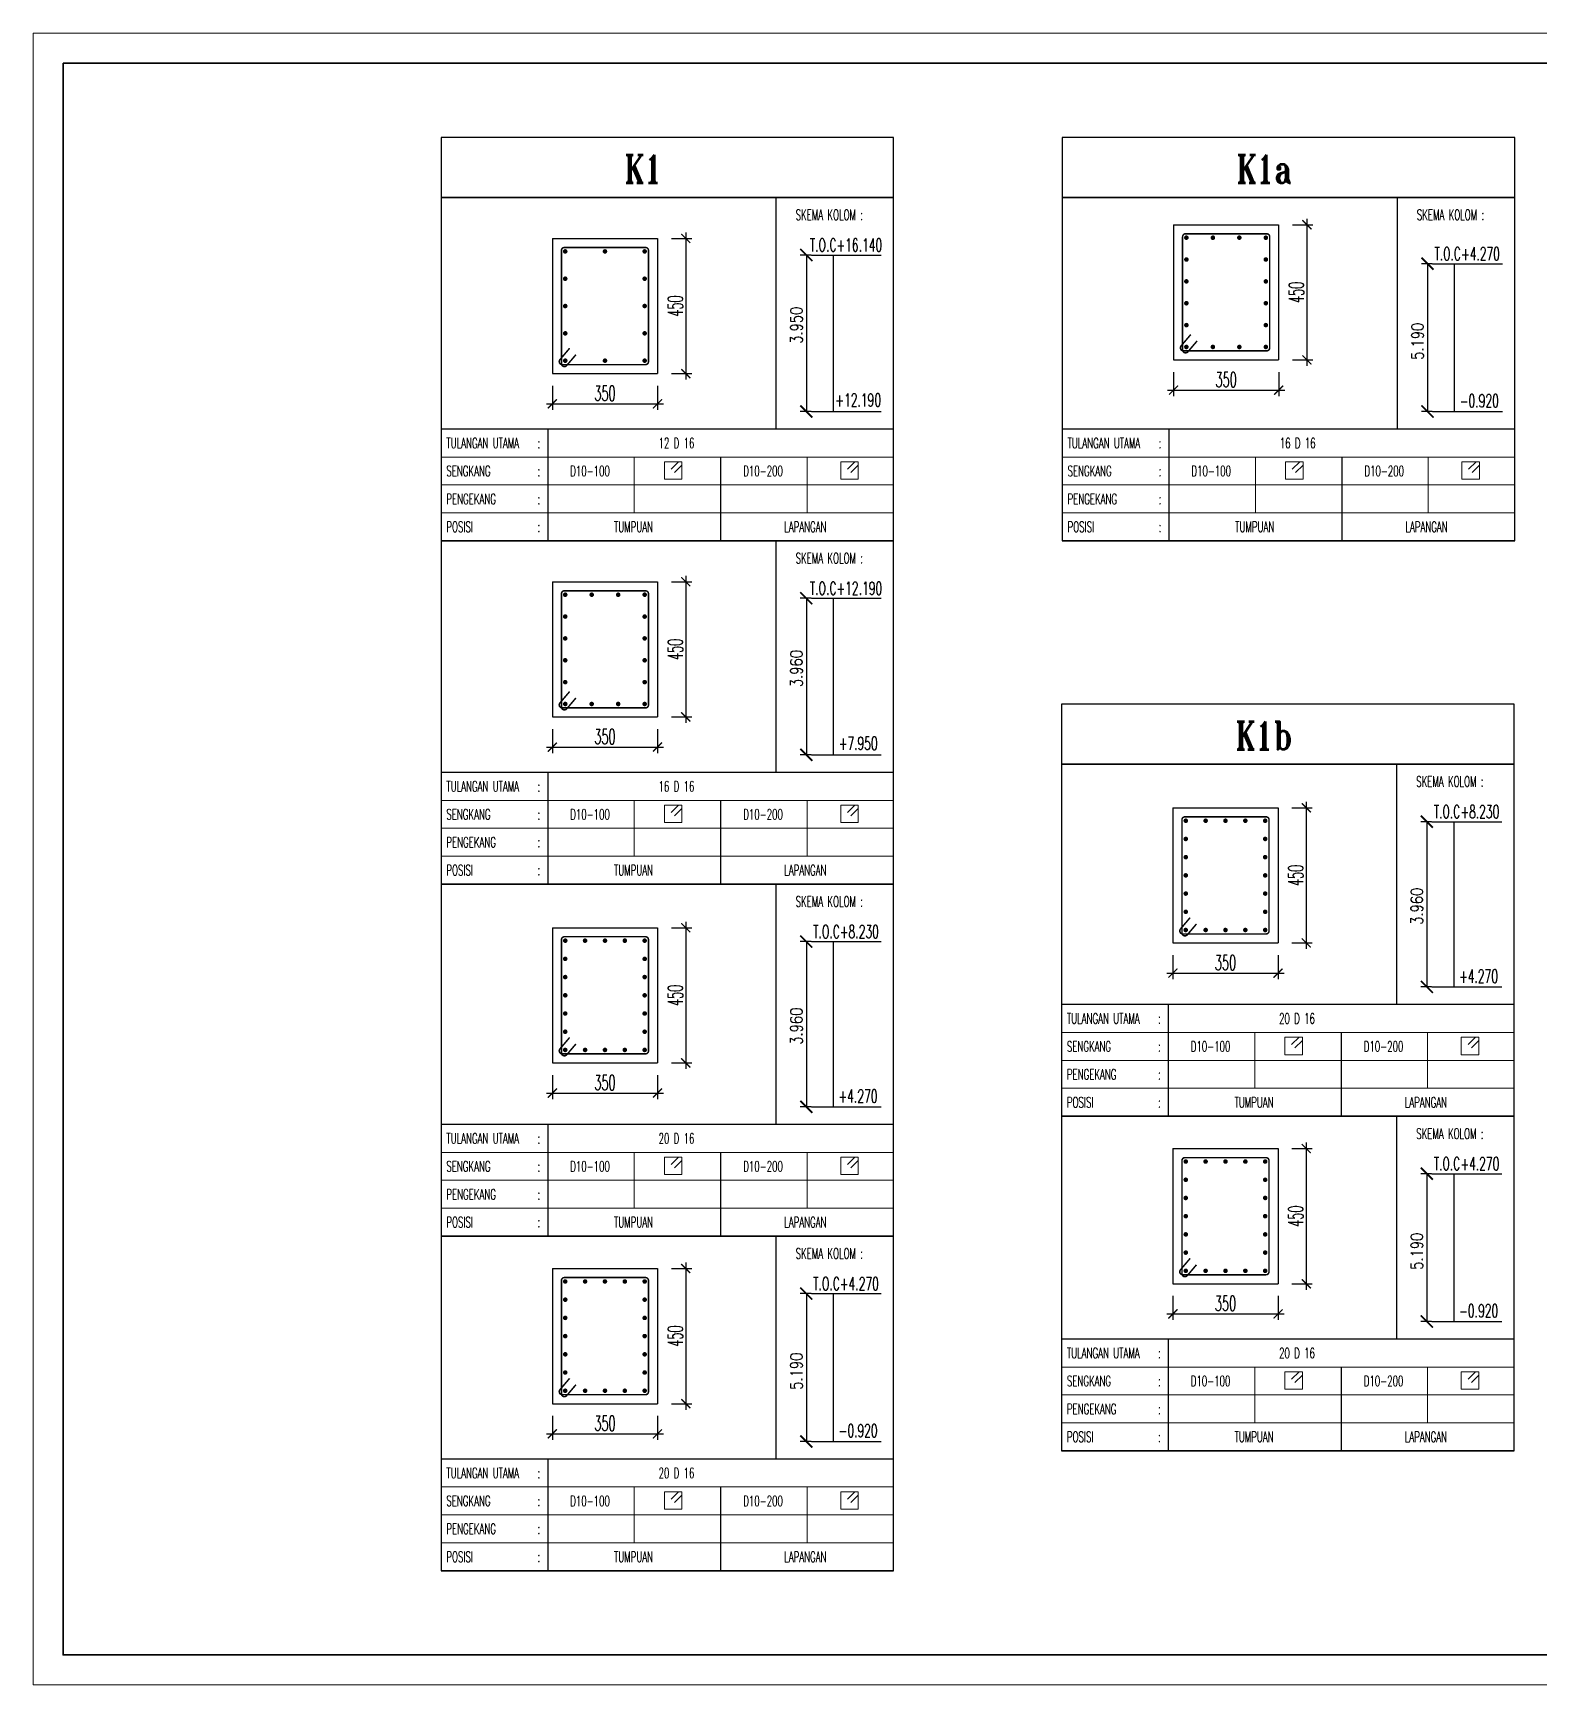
# Model space of a CAD drawing. Header units: inches. Extents: x 266054 to 836293, y -258454 to -102650.
# Drawn here: x 487054 to 512149, y -193554 to -166054 of the extents above; entities that cross this region are included whole.
import ezdxf
from ezdxf.enums import TextEntityAlignment as Align

# ---------------------------------------------------------------- set-up
doc = ezdxf.new("R2010")
doc.units = ezdxf.units.IN
doc.header["$LTSCALE"] = 800
doc.header["$MEASUREMENT"] = 0
for name, color, linetype, lineweight in [('BESI', 1, 'Continuous', 13), ('DM', 8, 'Continuous', 5), ('GRS KOP', 1, 'Continuous', 35), ('hacht', 8, 'Continuous', 5), ('HATCH', 8, 'Continuous', 9), ('kop', 7, 'Continuous', 20)]:
    doc.layers.add(name, color=color, linetype=linetype, lineweight=lineweight)
for name, color, linetype in [('HAT', 8, 'Continuous'), ('KOL', 5, 'Continuous'), ('kolom', 5, 'Continuous'), ('LOGO', 7, 'Continuous'), ('sloop', 4, 'Continuous'), ('TEXT', 4, 'Continuous'), ('TXT', 7, 'Continuous')]:
    doc.layers.add(name, color=color, linetype=linetype)
doc.styles.add('1', font='ROMANT', dxfattribs={"width": 0.6, "height": 5})
doc.styles.add('2', font='ROMANS', dxfattribs={"width": 0.6, "height": 3})
doc.styles.add('BARU', font='arial.ttf')
doc.styles.add('DIM-25', font='romans.shx', dxfattribs={"width": 0.8, "height": 50})
doc.styles.add('ROMAND', font='romant.shx', dxfattribs={"width": 0.75, "height": 300})
doc.styles.add('ROMANS', font='romans.shx', dxfattribs={"width": 0.8, "height": 0.25})
doc.styles.add('ROMANTIC', font='romans.shx', dxfattribs={"width": 0.55, "height": 250})
doc.styles.get("Standard").update_dxf_attribs({"font": 'romans.shx'})
doc.dimstyles.new('100', dxfattribs={"dimtxt": 350, "dimasz": 150, "dimexe": 100, "dimexo": 100, "dimgap": 50, "dimtad": 1, "dimdec": 0, "dimrnd": 1, "dimtxsty": 'ROMANTIC', "dimblk": 'ARCHTICK', "dimcen": 25, "dimdle": 100, "dimclrd": 16, "dimclre": 16, "dimclrt": 7, "dimadec": 0, "dimazin": 2, "dimtfac": 1, "dimtdec": 0, "dimtix": 1, "dimtmove": 0, "dimatfit": 3, "dimfxl": 0, "dimarcsym": 0})

# ---------------------------------------------------------------- blocks, each defined once
blk = doc.blocks.new('_ArchTick')
at = {"layer": 'LOGO', "color": 0, "const_width": 0.15}
blk.add_lwpolyline([(-0.5, -0.5), (0.5, 0.5)], dxfattribs=at)
blk = doc.blocks.new('*D97')
at = {"layer": 'Defpoints', "color": 0}
for p in [(497584, -186621), (497584, -188871), (497924, -188871)]:
    blk.add_point(p, dxfattribs=at)
at = {"layer": 'DM', "color": 16, "lineweight": -2}
for p, q in [((497684, -186621), (498024, -186621)), ((497924, -186521), (497924, -188971)), ((497684, -188871), (498024, -188871))]:
    blk.add_line(p, q, dxfattribs=at)
at = {"layer": 'DM', "color": 16, "lineweight": -2, "xscale": 150, "yscale": 150, "zscale": 150}
for p, rotation in [((497924, -186621), 90), ((497924, -188871), 270)]:
    blk.add_blockref('_ArchTick', p, dxfattribs=dict(at, rotation=rotation))
at = {"layer": 'DM', "color": 7, "insert": (497749, -187746), "char_height": 250, "attachment_point": 5, "rotation": 90, "style": 'ROMANTIC'}
blk.add_mtext('450', dxfattribs=at)
blk = doc.blocks.new('*D98')
at = {"layer": 'Defpoints', "color": 0}
for p in [(495703, -188974), (497453, -188974), (497453, -189373)]:
    blk.add_point(p, dxfattribs=at)
at = {"layer": 'DM', "color": 16, "lineweight": -2}
for p, q in [((495703, -189074), (495703, -189473)), ((497453, -189074), (497453, -189473)), ((495603, -189373), (497553, -189373))]:
    blk.add_line(p, q, dxfattribs=at)
at = {"layer": 'DM', "color": 16, "lineweight": -2, "xscale": 150, "yscale": 150, "zscale": 150, "rotation": 180}
blk.add_blockref('_ArchTick', (495703, -189373), dxfattribs=at)
at = {"layer": 'DM', "color": 16, "lineweight": -2, "xscale": 150, "yscale": 150, "zscale": 150}
blk.add_blockref('_ArchTick', (497453, -189373), dxfattribs=at)
at = {"layer": 'DM', "color": 7, "insert": (496578, -189198), "char_height": 250, "attachment_point": 5, "style": 'ROMANTIC'}
blk.add_mtext('350', dxfattribs=at)
blk = doc.blocks.new('*D99')
at = {"layer": 'Defpoints', "color": 0}
for p in [(497584, -180948), (497584, -183198), (497924, -183198)]:
    blk.add_point(p, dxfattribs=at)
at = {"layer": 'DM', "color": 16, "lineweight": -2}
for p, q in [((497684, -180948), (498024, -180948)), ((497924, -180848), (497924, -183298)), ((497684, -183198), (498024, -183198))]:
    blk.add_line(p, q, dxfattribs=at)
at = {"layer": 'DM', "color": 16, "lineweight": -2, "xscale": 150, "yscale": 150, "zscale": 150}
for p, rotation in [((497924, -180948), 90), ((497924, -183198), 270)]:
    blk.add_blockref('_ArchTick', p, dxfattribs=dict(at, rotation=rotation))
at = {"layer": 'DM', "color": 7, "insert": (497749, -182073), "char_height": 250, "attachment_point": 5, "rotation": 90, "style": 'ROMANTIC'}
blk.add_mtext('450', dxfattribs=at)
blk = doc.blocks.new('*D100')
at = {"layer": 'Defpoints', "color": 0}
for p in [(495703, -183301), (497453, -183301), (497453, -183700)]:
    blk.add_point(p, dxfattribs=at)
at = {"layer": 'DM', "color": 16, "lineweight": -2}
for p, q in [((495703, -183401), (495703, -183800)), ((497453, -183401), (497453, -183800)), ((495603, -183700), (497553, -183700))]:
    blk.add_line(p, q, dxfattribs=at)
at = {"layer": 'DM', "color": 16, "lineweight": -2, "xscale": 150, "yscale": 150, "zscale": 150, "rotation": 180}
blk.add_blockref('_ArchTick', (495703, -183700), dxfattribs=at)
at = {"layer": 'DM', "color": 16, "lineweight": -2, "xscale": 150, "yscale": 150, "zscale": 150}
blk.add_blockref('_ArchTick', (497453, -183700), dxfattribs=at)
at = {"layer": 'DM', "color": 7, "insert": (496578, -183525), "char_height": 250, "attachment_point": 5, "style": 'ROMANTIC'}
blk.add_mtext('350', dxfattribs=at)
blk = doc.blocks.new('*D101')
at = {"layer": 'Defpoints', "color": 0}
for p in [(497584, -175188), (497584, -177438), (497924, -177438)]:
    blk.add_point(p, dxfattribs=at)
at = {"layer": 'DM', "color": 16, "lineweight": -2}
for p, q in [((497924, -175088), (497924, -177538)), ((497684, -175188), (498024, -175188)), ((497684, -177438), (498024, -177438))]:
    blk.add_line(p, q, dxfattribs=at)
at = {"layer": 'DM', "color": 16, "lineweight": -2, "xscale": 150, "yscale": 150, "zscale": 150}
for p, rotation in [((497924, -175188), 90), ((497924, -177438), 270)]:
    blk.add_blockref('_ArchTick', p, dxfattribs=dict(at, rotation=rotation))
at = {"layer": 'DM', "color": 7, "insert": (497749, -176313), "char_height": 250, "attachment_point": 5, "rotation": 90, "style": 'ROMANTIC'}
blk.add_mtext('450', dxfattribs=at)
blk = doc.blocks.new('*D102')
at = {"layer": 'Defpoints', "color": 0}
for p in [(495703, -177542), (497453, -177542), (497453, -177941)]:
    blk.add_point(p, dxfattribs=at)
at = {"layer": 'DM', "color": 16, "lineweight": -2}
for p, q in [((495703, -177642), (495703, -178041)), ((497453, -177642), (497453, -178041)), ((495603, -177941), (497553, -177941))]:
    blk.add_line(p, q, dxfattribs=at)
at = {"layer": 'DM', "color": 16, "lineweight": -2, "xscale": 150, "yscale": 150, "zscale": 150, "rotation": 180}
blk.add_blockref('_ArchTick', (495703, -177941), dxfattribs=at)
at = {"layer": 'DM', "color": 16, "lineweight": -2, "xscale": 150, "yscale": 150, "zscale": 150}
blk.add_blockref('_ArchTick', (497453, -177941), dxfattribs=at)
at = {"layer": 'DM', "color": 7, "insert": (496578, -177766), "char_height": 250, "attachment_point": 5, "style": 'ROMANTIC'}
blk.add_mtext('350', dxfattribs=at)
blk = doc.blocks.new('*D103')
at = {"layer": 'Defpoints', "color": 0}
for p in [(497584, -169473), (497584, -171723), (497924, -171723)]:
    blk.add_point(p, dxfattribs=at)
at = {"layer": 'DM', "color": 16, "lineweight": -2}
for p, q in [((497924, -169373), (497924, -171823)), ((497684, -169473), (498024, -169473)), ((497684, -171723), (498024, -171723))]:
    blk.add_line(p, q, dxfattribs=at)
at = {"layer": 'DM', "color": 16, "lineweight": -2, "xscale": 150, "yscale": 150, "zscale": 150}
for p, rotation in [((497924, -169473), 90), ((497924, -171723), 270)]:
    blk.add_blockref('_ArchTick', p, dxfattribs=dict(at, rotation=rotation))
at = {"layer": 'DM', "color": 7, "insert": (497749, -170598), "char_height": 250, "attachment_point": 5, "rotation": 90, "style": 'ROMANTIC'}
blk.add_mtext('450', dxfattribs=at)
blk = doc.blocks.new('*D104')
at = {"layer": 'Defpoints', "color": 0}
for p in [(495703, -171827), (497453, -171827), (497453, -172226)]:
    blk.add_point(p, dxfattribs=at)
at = {"layer": 'DM', "color": 16, "lineweight": -2}
for p, q in [((495703, -171927), (495703, -172326)), ((497453, -171927), (497453, -172326)), ((495603, -172226), (497553, -172226))]:
    blk.add_line(p, q, dxfattribs=at)
at = {"layer": 'DM', "color": 16, "lineweight": -2, "xscale": 150, "yscale": 150, "zscale": 150, "rotation": 180}
blk.add_blockref('_ArchTick', (495703, -172226), dxfattribs=at)
at = {"layer": 'DM', "color": 16, "lineweight": -2, "xscale": 150, "yscale": 150, "zscale": 150}
blk.add_blockref('_ArchTick', (497453, -172226), dxfattribs=at)
at = {"layer": 'DM', "color": 7, "insert": (496578, -172051), "char_height": 250, "attachment_point": 5, "style": 'ROMANTIC'}
blk.add_mtext('350', dxfattribs=at)
blk = doc.blocks.new('kop')
at = {"layer": 'GRS KOP'}
blk.add_lwpolyline([(1, 54), (83, 54), (83, 1), (1, 1)], close=True, dxfattribs=at)
at = {"layer": 'kop', "color": 7}
for p, q in [((84, 55), (0, 55)), ((0, 55), (0, 0)), ((0, 0), (84, 0))]:
    blk.add_line(p, q, dxfattribs=at)
at = {"layer": 'kop', "style": 'BARU', "flags": 4}
for p, height in [((73.8, 5.4), 0.35), ((73.8, 4.9), 0.35), ((80.303, 5.382), 0.25), ((80.303, 4.882), 0.25), ((73.8, 4.4), 0.35), ((80.303, 4.382), 0.25)]:
    blk.add_attdef('-', p, '', height=height, dxfattribs=at)
at = {"layer": 'kop', "flags": 4}
for tag, p in [('AR-00', (78.057, 2.648)), ('00', (81.238, 2.647))]:
    blk.add_attdef(tag, text='', height=0.35, dxfattribs=at).set_placement(p, align=Align.MIDDLE)
blk = doc.blocks.new('*D105')
at = {"layer": 'Defpoints', "color": 0}
for p in [(507928, -169245), (507928, -171495), (508268, -171495)]:
    blk.add_point(p, dxfattribs=at)
at = {"layer": 'DM', "color": 16, "lineweight": -2}
for p, q in [((508028, -169245), (508368, -169245)), ((508268, -169145), (508268, -171595)), ((508028, -171495), (508368, -171495))]:
    blk.add_line(p, q, dxfattribs=at)
at = {"layer": 'DM', "color": 16, "lineweight": -2, "xscale": 150, "yscale": 150, "zscale": 150}
for p, rotation in [((508268, -169245), 90), ((508268, -171495), 270)]:
    blk.add_blockref('_ArchTick', p, dxfattribs=dict(at, rotation=rotation))
at = {"layer": 'DM', "color": 7, "insert": (508093, -170370), "char_height": 250, "attachment_point": 5, "rotation": 90, "style": 'ROMANTIC'}
blk.add_mtext('450', dxfattribs=at)
blk = doc.blocks.new('*D106')
at = {"layer": 'Defpoints', "color": 0}
for p in [(506048, -171598), (507798, -171598), (507798, -171997)]:
    blk.add_point(p, dxfattribs=at)
at = {"layer": 'DM', "color": 16, "lineweight": -2}
for p, q in [((506048, -171698), (506048, -172097)), ((507798, -171698), (507798, -172097)), ((505948, -171997), (507898, -171997))]:
    blk.add_line(p, q, dxfattribs=at)
at = {"layer": 'DM', "color": 16, "lineweight": -2, "xscale": 150, "yscale": 150, "zscale": 150, "rotation": 180}
blk.add_blockref('_ArchTick', (506048, -171997), dxfattribs=at)
at = {"layer": 'DM', "color": 16, "lineweight": -2, "xscale": 150, "yscale": 150, "zscale": 150}
blk.add_blockref('_ArchTick', (507798, -171997), dxfattribs=at)
at = {"layer": 'DM', "color": 7, "insert": (506923, -171822), "char_height": 250, "attachment_point": 5, "style": 'ROMANTIC'}
blk.add_mtext('350', dxfattribs=at)
blk = doc.blocks.new('*D107')
at = {"layer": 'Defpoints', "color": 0}
for p in [(507918, -184625), (507918, -186875), (508258, -186875)]:
    blk.add_point(p, dxfattribs=at)
at = {"layer": 'DM', "color": 16, "lineweight": -2}
for p, q in [((508258, -184525), (508258, -186975)), ((508018, -184625), (508358, -184625)), ((508018, -186875), (508358, -186875))]:
    blk.add_line(p, q, dxfattribs=at)
at = {"layer": 'DM', "color": 16, "lineweight": -2, "xscale": 150, "yscale": 150, "zscale": 150}
for p, rotation in [((508258, -184625), 90), ((508258, -186875), 270)]:
    blk.add_blockref('_ArchTick', p, dxfattribs=dict(at, rotation=rotation))
at = {"layer": 'DM', "color": 7, "insert": (508083, -185750), "char_height": 250, "attachment_point": 5, "rotation": 90, "style": 'ROMANTIC'}
blk.add_mtext('450', dxfattribs=at)
blk = doc.blocks.new('*D108')
at = {"layer": 'Defpoints', "color": 0}
for p in [(506037, -186978), (507787, -186978), (507787, -187377)]:
    blk.add_point(p, dxfattribs=at)
at = {"layer": 'DM', "color": 16, "lineweight": -2}
for p, q in [((506037, -187078), (506037, -187477)), ((507787, -187078), (507787, -187477)), ((505937, -187377), (507887, -187377))]:
    blk.add_line(p, q, dxfattribs=at)
at = {"layer": 'DM', "color": 16, "lineweight": -2, "xscale": 150, "yscale": 150, "zscale": 150, "rotation": 180}
blk.add_blockref('_ArchTick', (506037, -187377), dxfattribs=at)
at = {"layer": 'DM', "color": 16, "lineweight": -2, "xscale": 150, "yscale": 150, "zscale": 150}
blk.add_blockref('_ArchTick', (507787, -187377), dxfattribs=at)
at = {"layer": 'DM', "color": 7, "insert": (506912, -187202), "char_height": 250, "attachment_point": 5, "style": 'ROMANTIC'}
blk.add_mtext('350', dxfattribs=at)
blk = doc.blocks.new('*D109')
at = {"layer": 'Defpoints', "color": 0}
for p in [(507918, -178951), (507918, -181201), (508258, -181201)]:
    blk.add_point(p, dxfattribs=at)
at = {"layer": 'DM', "color": 16, "lineweight": -2}
for p, q in [((508018, -178951), (508358, -178951)), ((508258, -178851), (508258, -181301)), ((508018, -181201), (508358, -181201))]:
    blk.add_line(p, q, dxfattribs=at)
at = {"layer": 'DM', "color": 16, "lineweight": -2, "xscale": 150, "yscale": 150, "zscale": 150}
for p, rotation in [((508258, -178951), 90), ((508258, -181201), 270)]:
    blk.add_blockref('_ArchTick', p, dxfattribs=dict(at, rotation=rotation))
at = {"layer": 'DM', "color": 7, "insert": (508083, -180076), "char_height": 250, "attachment_point": 5, "rotation": 90, "style": 'ROMANTIC'}
blk.add_mtext('450', dxfattribs=at)
blk = doc.blocks.new('*D110')
at = {"layer": 'Defpoints', "color": 0}
for p in [(506037, -181304), (507787, -181304), (507787, -181703)]:
    blk.add_point(p, dxfattribs=at)
at = {"layer": 'DM', "color": 16, "lineweight": -2}
for p, q in [((506037, -181404), (506037, -181803)), ((507787, -181404), (507787, -181803)), ((505937, -181703), (507887, -181703))]:
    blk.add_line(p, q, dxfattribs=at)
at = {"layer": 'DM', "color": 16, "lineweight": -2, "xscale": 150, "yscale": 150, "zscale": 150, "rotation": 180}
blk.add_blockref('_ArchTick', (506037, -181703), dxfattribs=at)
at = {"layer": 'DM', "color": 16, "lineweight": -2, "xscale": 150, "yscale": 150, "zscale": 150}
blk.add_blockref('_ArchTick', (507787, -181703), dxfattribs=at)
at = {"layer": 'DM', "color": 7, "insert": (506912, -181528), "char_height": 250, "attachment_point": 5, "style": 'ROMANTIC'}
blk.add_mtext('350', dxfattribs=at)

msp = doc.modelspace()

# ---------------------------------------------------------------- linework, layer by layer
for p, q in [((500017, -169748.6, 18277.7), (501179.8, -169748.6, 18277.7)), ((500378.4, -169748.6, 18277.7), (500378.4, -172353.7, 18277.7)), ((510361.3, -169893.9, 18277.7), (511524, -169893.9, 18277.7)), ((510722.7, -169893.9, 18277.7), (510722.7, -172353.7, 18277.7)), ((500017, -172353.7, 18277.7), (501179.8, -172353.7, 18277.7)), ((510361.3, -172353.7, 18277.7), (511524, -172353.7, 18277.7)), ((500017, -175463.7, 18277.7), (501179.8, -175463.7, 18277.7)), ((500378.4, -175463.7, 18277.7), (500378.4, -178068.8, 18277.7)), ((500017, -178068.8, 18277.7), (501179.8, -178068.8, 18277.7)), ((510350.7, -179182.4, 18277.7), (511513.5, -179182.4, 18277.7)), ((510712.1, -179182.4, 18277.7), (510712.1, -181932.7, 18277.7)), ((500017, -181178.8, 18277.7), (501179.8, -181178.8, 18277.7)), ((500378.4, -181178.8, 18277.7), (500378.4, -183929.2, 18277.7)), ((510350.7, -181932.7, 18277.7), (511513.5, -181932.7, 18277.7)), ((500017, -183929.2, 18277.7), (501179.8, -183929.2, 18277.7)), ((510350.7, -185042.7, 18277.7), (511513.5, -185042.7, 18277.7)), ((510712.1, -185042.7, 18277.7), (510712.1, -187502.5, 18277.7)), ((500017, -187039.2, 18277.7), (501179.8, -187039.2, 18277.7)), ((500378.4, -187039.2, 18277.7), (500378.4, -189498.9, 18277.7)), ((510350.7, -187502.5, 18277.7), (511513.5, -187502.5, 18277.7)), ((500017, -189498.9, 18277.7), (501179.8, -189498.9, 18277.7))]:
    msp.add_line(p, q)
at = {"color": 0, "linetype": 'ByBlock', "const_width": 30, "elevation": 18277.7}
for points in [[(500031.9, -169848.6), (499831.9, -169648.6)], [(510376.2, -169993.9), (510176.2, -169793.9)], [(499831.9, -172253.7), (500031.9, -172453.7)], [(510176.2, -172253.7), (510376.2, -172453.7)], [(500031.9, -175563.7), (499831.9, -175363.7)], [(499831.9, -177968.8), (500031.9, -178168.8)], [(510365.6, -179282.4), (510165.6, -179082.4)], [(500031.9, -181278.8), (499831.9, -181078.8)], [(510165.6, -181832.7), (510365.6, -182032.7)], [(499831.9, -183829.2), (500031.9, -184029.2)], [(510365.6, -185142.7), (510165.6, -184942.7)], [(500031.9, -187139.2), (499831.9, -186939.2)], [(510165.6, -187402.5), (510365.6, -187602.5)], [(499831.9, -189398.9), (500031.9, -189598.9)]]:
    msp.add_lwpolyline(points, dxfattribs=at)
at = {"layer": 'BESI'}
for p, q in [((497568.4, -173191.6), (497568.4, -173482.2)), ((497568.4, -173191.6), (497859, -173191.6)), ((497803.3, -173191.6), (497680, -173314.9)), ((497859, -173247.3), (497735.7, -173370.6)), ((497859, -173191.6), (497859, -173482.2)), ((500505.8, -173191.6), (500505.8, -173482.2)), ((500505.8, -173191.6), (500796.4, -173191.6)), ((500740.7, -173191.6), (500617.4, -173314.9)), ((500796.4, -173247.3), (500673.1, -173370.6)), ((500796.4, -173191.6), (500796.4, -173482.2)), ((507912.6, -173191.6), (507912.6, -173482.2)), ((507912.6, -173191.6), (508203.2, -173191.6)), ((508147.6, -173191.6), (508024.3, -173314.9)), ((508203.2, -173247.3), (508079.9, -173370.6)), ((508203.2, -173191.6), (508203.2, -173482.2)), ((510850, -173191.6), (510850, -173482.2)), ((510850, -173191.6), (511140.6, -173191.6)), ((511084.9, -173191.6), (510961.6, -173314.9)), ((511140.6, -173247.3), (511017.3, -173370.6)), ((511140.6, -173191.6), (511140.6, -173482.2)), ((497568.4, -173482.2), (497859, -173482.2)), ((500505.8, -173482.2), (500796.4, -173482.2)), ((507912.6, -173482.2), (508203.2, -173482.2)), ((510850, -173482.2), (511140.6, -173482.2)), ((497568.4, -178906.7), (497568.4, -179197.3)), ((497568.4, -178906.7), (497859, -178906.7)), ((497803.3, -178906.7), (497680, -179030)), ((497859, -178962.4), (497735.7, -179085.7)), ((497859, -178906.7), (497859, -179197.3)), ((500505.8, -178906.7), (500505.8, -179197.3)), ((500505.8, -178906.7), (500796.4, -178906.7)), ((500740.7, -178906.7), (500617.4, -179030)), ((500796.4, -178962.4), (500673.1, -179085.7)), ((500796.4, -178906.7), (500796.4, -179197.3)), ((497568.4, -179197.3), (497859, -179197.3)), ((500505.8, -179197.3), (500796.4, -179197.3)), ((507902.1, -182770.7), (507902.1, -183061.3)), ((507902.1, -182770.7), (508192.7, -182770.7)), ((508137, -182770.7), (508013.7, -182894)), ((508192.7, -182826.4), (508069.4, -182949.6)), ((508192.7, -182770.7), (508192.7, -183061.3)), ((510839.4, -182770.7), (510839.4, -183061.3)), ((510839.4, -182770.7), (511130, -182770.7)), ((511074.4, -182770.7), (510951.1, -182894)), ((511130, -182826.4), (511006.8, -182949.6)), ((511130, -182770.7), (511130, -183061.3)), ((507902.1, -183061.3), (508192.7, -183061.3)), ((510839.4, -183061.3), (511130, -183061.3)), ((497568.4, -184767.1), (497568.4, -185057.7)), ((497568.4, -184767.1), (497859, -184767.1)), ((497803.3, -184767.1), (497680, -184890.4)), ((497859, -184767.1), (497859, -185057.7)), ((500505.8, -184767.1), (500505.8, -185057.7)), ((500505.8, -184767.1), (500796.4, -184767.1)), ((500740.7, -184767.1), (500617.4, -184890.4)), ((500796.4, -184767.1), (500796.4, -185057.7)), ((497568.4, -185057.7), (497859, -185057.7)), ((497859, -184822.8), (497735.7, -184946.1)), ((500505.8, -185057.7), (500796.4, -185057.7)), ((500796.4, -184822.8), (500673.1, -184946.1)), ((507902.1, -188340.5), (507902.1, -188631.1)), ((507902.1, -188340.5), (508192.7, -188340.5)), ((508137, -188340.5), (508013.7, -188463.7)), ((508192.7, -188340.5), (508192.7, -188631.1)), ((510839.4, -188340.5), (510839.4, -188631.1)), ((510839.4, -188340.5), (511130, -188340.5)), ((511074.4, -188340.5), (510951.1, -188463.7)), ((511130, -188340.5), (511130, -188631.1)), ((507902.1, -188631.1), (508192.7, -188631.1)), ((508192.7, -188396.1), (508069.4, -188519.4)), ((510839.4, -188631.1), (511130, -188631.1)), ((511130, -188396.1), (511006.8, -188519.4)), ((497568.4, -190336.9), (497568.4, -190627.5)), ((497568.4, -190336.9), (497859, -190336.9)), ((497803.3, -190336.9), (497680, -190460.2)), ((497859, -190392.6), (497735.7, -190515.9)), ((497859, -190336.9), (497859, -190627.5)), ((500505.8, -190336.9), (500505.8, -190627.5)), ((500505.8, -190336.9), (500796.4, -190336.9)), ((500740.7, -190336.9), (500617.4, -190460.2)), ((500796.4, -190392.6), (500673.1, -190515.9)), ((500796.4, -190336.9), (500796.4, -190627.5)), ((497568.4, -190627.5), (497859, -190627.5)), ((500505.8, -190627.5), (500796.4, -190627.5))]:
    msp.add_line(p, q, dxfattribs=at)
at = {"layer": 'BESI', "const_width": 25}
for points in [[(506334, -171072.7), (506172.8, -171262.5, 0.6391192), (506210.9, -171344.9), (507597.5, -171344.9, 0.4142136), (507647.5, -171294.9), (507647.5, -169444.9, 0.4142136), (507597.5, -169394.9), (506247.5, -169394.9, 0.4142136), (506197.5, -169444.9), (506197.5, -171327.7, 0.6980397), (506285.6, -171360.1), (506438.9, -171179.6)], [(495989.7, -171301.1), (495828.6, -171490.9, 0.6391192), (495866.7, -171573.3), (497253.3, -171573.3, 0.4142136), (497303.3, -171523.3), (497303.3, -169673.3, 0.4142136), (497253.3, -169623.3), (495903.3, -169623.3, 0.4142136), (495853.3, -169673.3), (495853.3, -171556.2, 0.6980397), (495941.4, -171588.5), (496094.7, -171408)], [(495989.7, -177016.2), (495828.6, -177206, 0.6391192), (495866.7, -177288.4), (497253.3, -177288.4, 0.4142136), (497303.3, -177238.4), (497303.3, -175388.4, 0.4142136), (497253.3, -175338.4), (495903.3, -175338.4, 0.4142136), (495853.3, -175388.4), (495853.3, -177271.2, 0.6980397), (495941.4, -177303.6), (496094.7, -177123.1)], [(506323.4, -180778.9), (506162.3, -180968.7, 0.6391192), (506200.4, -181051.1), (507586.9, -181051.1, 0.4142136), (507636.9, -181001.1), (507636.9, -179151.1, 0.4142136), (507586.9, -179101.1), (506236.9, -179101.1, 0.4142136), (506186.9, -179151.1), (506186.9, -181033.9, 0.6980397), (506275.1, -181066.3), (506428.3, -180885.8)], [(495989.7, -182775.3), (495828.6, -182965.2, 0.6391192), (495866.7, -183047.5), (497253.3, -183047.5, 0.4142136), (497303.3, -182997.5), (497303.3, -181147.5, 0.4142136), (497253.3, -181097.5), (495903.3, -181097.5, 0.4142136), (495853.3, -181147.5), (495853.3, -183030.4, 0.6980397), (495941.4, -183062.7), (496094.7, -182882.2)], [(506323.4, -186452.4), (506162.3, -186642.3, 0.6391192), (506200.4, -186724.6), (507586.9, -186724.6, 0.4142136), (507636.9, -186674.6), (507636.9, -184824.6, 0.4142136), (507586.9, -184774.6), (506236.9, -184774.6, 0.4142136), (506186.9, -184824.6), (506186.9, -186707.5, 0.6980397), (506275.1, -186739.8), (506428.3, -186559.3)], [(495989.7, -188448.9), (495828.6, -188638.7, 0.6391192), (495866.7, -188721.1), (497253.3, -188721.1, 0.4142136), (497303.3, -188671.1), (497303.3, -186821.1, 0.4142136), (497253.3, -186771.1), (495903.3, -186771.1, 0.4142136), (495853.3, -186821.1), (495853.3, -188703.9, 0.6980397), (495941.4, -188736.3), (496094.7, -188555.8)]]:
    msp.add_lwpolyline(points, format="xyb", dxfattribs=at)
at = {"layer": 'hacht'}
for p in [(507584, -169824.1), (497239.7, -170143.5), (507584, -170188), (497239.7, -170598.3), (507584, -170551.8), (507584, -170915.6), (497239.7, -171053.1), (506702, -171279.4), (507143, -171279.4), (497239.7, -175767.6), (497239.7, -176131.5), (497239.7, -176495.3), (497239.7, -176859.1), (496357.8, -177223), (496798.8, -177223), (506581.2, -179166.5), (506911.9, -179166.5), (507242.7, -179166.5), (507573.4, -179469.7), (507573.4, -179772.9), (507573.4, -180076.1), (507573.4, -180379.3), (507573.4, -180682.5), (496247.5, -181162.9), (496578.3, -181162.9), (496909, -181162.9), (497239.7, -181466.1), (497239.7, -181769.3), (497239.7, -182072.5), (497239.7, -182375.7), (497239.7, -182678.9), (506581.2, -184840), (506911.9, -184840), (507242.7, -184840), (507573.4, -185143.2), (507573.4, -185446.4), (507573.4, -185749.6), (507573.4, -186052.8), (507573.4, -186356), (496247.5, -186836.5), (496578.3, -186836.5), (496909, -186836.5), (497239.7, -187139.7), (497239.7, -187442.9), (497239.7, -187746.1), (497239.7, -188049.2), (497239.7, -188352.4)]:
    msp.add_point(p, dxfattribs=at)
at = {"layer": 'HAT', "color": 8, "ltscale": 6}
for p, q in [((500011.7, -169748.6, 18277.7), (499831.9, -169748.6, 18277.7)), ((499931.9, -169748.5, 18277.7), (499931.9, -172353.8, 18277.7)), ((510356, -169893.9, 18277.7), (510176.2, -169893.9, 18277.7)), ((510276.2, -169893.8, 18277.7), (510276.2, -172353.8, 18277.7)), ((500011.7, -172353.7, 18277.7), (499831.9, -172353.7, 18277.7)), ((510356, -172353.7, 18277.7), (510176.2, -172353.7, 18277.7)), ((500011.7, -175463.7, 18277.7), (499831.9, -175463.7, 18277.7)), ((499931.9, -175463.6, 18277.7), (499931.9, -178068.9, 18277.7)), ((500011.7, -178068.8, 18277.7), (499831.9, -178068.8, 18277.7)), ((510345.4, -179182.4, 18277.7), (510165.6, -179182.4, 18277.7)), ((510265.6, -179182.3, 18277.7), (510265.6, -181932.8, 18277.7)), ((500011.7, -181178.8, 18277.7), (499831.9, -181178.8, 18277.7)), ((499931.9, -181178.7, 18277.7), (499931.9, -183929.3, 18277.7)), ((510345.4, -181932.7, 18277.7), (510165.6, -181932.7, 18277.7)), ((500011.7, -183929.2, 18277.7), (499831.9, -183929.2, 18277.7)), ((510345.4, -185042.7, 18277.7), (510165.6, -185042.7, 18277.7)), ((510265.6, -185042.6, 18277.7), (510265.6, -187502.6, 18277.7)), ((500011.7, -187039.2, 18277.7), (499831.9, -187039.2, 18277.7)), ((499931.9, -187039.1, 18277.7), (499931.9, -189499, 18277.7)), ((510345.4, -187502.5, 18277.7), (510165.6, -187502.5, 18277.7)), ((500011.7, -189498.9, 18277.7), (499831.9, -189498.9, 18277.7))]:
    msp.add_line(p, q, dxfattribs=at)
at = {"layer": 'HATCH'}
for p, q in [((501385, -173112.1), (493849.2, -173112.1)), ((497065.1, -173112.1), (497065.1, -174042.1)), ((499945.1, -173112.1), (499945.1, -174042.1)), ((511729.2, -173112.1), (504193.5, -173112.1)), ((507409.4, -173112.1), (507409.4, -174042.1)), ((510289.4, -173112.1), (510289.4, -174042.1)), ((501385, -173577.1), (493849.2, -173577.1)), ((511729.2, -173577.1), (504193.5, -173577.1)), ((501385, -174042.1), (493849.2, -174042.1)), ((511729.2, -174042.1), (504193.5, -174042.1)), ((501385, -178827.2), (493849.2, -178827.2)), ((497065.1, -178827.2), (497065.1, -179757.2)), ((499945.1, -178827.2), (499945.1, -179757.2)), ((501385, -179292.2), (493849.2, -179292.2)), ((501385, -179757.2), (493849.2, -179757.2)), ((511718.7, -182691.2), (504182.9, -182691.2)), ((507398.8, -182691.2), (507398.8, -183621.1)), ((510278.8, -182691.2), (510278.8, -183621.1)), ((511718.7, -183156.1), (504182.9, -183156.1)), ((511718.7, -183621.1), (504182.9, -183621.1)), ((501385, -184687.6), (493849.2, -184687.6)), ((497065.1, -184687.6), (497065.1, -185617.5)), ((499945.1, -184687.6), (499945.1, -185617.5)), ((501385, -185152.6), (493849.2, -185152.6)), ((501385, -185617.5), (493849.2, -185617.5)), ((511718.7, -188260.9), (504182.9, -188260.9)), ((507398.8, -188260.9), (507398.8, -189190.9)), ((510278.8, -188260.9), (510278.8, -189190.9)), ((511718.7, -188725.9), (504182.9, -188725.9)), ((511718.7, -189190.9), (504182.9, -189190.9)), ((501385, -190257.4), (493849.2, -190257.4)), ((497065.1, -190257.4), (497065.1, -191187.3)), ((499945.1, -190257.4), (499945.1, -191187.3)), ((501385, -190722.4), (493849.2, -190722.4)), ((501385, -191187.3), (493849.2, -191187.3))]:
    msp.add_line(p, q, dxfattribs=at)
at = {"layer": 'KOL'}
for p, q in [((506047.5, -169244.9), (507797.5, -169244.9)), ((506047.5, -169244.9), (506047.5, -171494.9)), ((507797.5, -169244.9), (507797.5, -171494.9)), ((495703.3, -169473.3), (497453.3, -169473.3)), ((495703.3, -169473.3), (495703.3, -171723.3)), ((497453.3, -169473.3), (497453.3, -171723.3)), ((506047.5, -171494.9), (507797.5, -171494.9)), ((495703.3, -171723.3), (497453.3, -171723.3)), ((495703.3, -175188.4), (497453.3, -175188.4)), ((495703.3, -175188.4), (495703.3, -177438.4)), ((497453.3, -175188.4), (497453.3, -177438.4)), ((495703.3, -177438.4), (497453.3, -177438.4)), ((506036.9, -178951.1), (507786.9, -178951.1)), ((506036.9, -178951.1), (506036.9, -181201.1)), ((507786.9, -178951.1), (507786.9, -181201.1)), ((495703.3, -180947.5), (497453.3, -180947.5)), ((495703.3, -180947.5), (495703.3, -183197.5)), ((497453.3, -180947.5), (497453.3, -183197.5)), ((506036.9, -181201.1), (507786.9, -181201.1)), ((495703.3, -183197.5), (497453.3, -183197.5)), ((506036.9, -184624.6), (507786.9, -184624.6)), ((506036.9, -184624.6), (506036.9, -186874.6)), ((507786.9, -184624.6), (507786.9, -186874.6)), ((495703.3, -186621.1), (497453.3, -186621.1)), ((495703.3, -186621.1), (495703.3, -188871.1)), ((497453.3, -186621.1), (497453.3, -188871.1)), ((506036.9, -186874.6), (507786.9, -186874.6)), ((495703.3, -188871.1), (497453.3, -188871.1))]:
    msp.add_line(p, q, dxfattribs=at)
at = {"layer": 'kolom'}
for p, q in [((493849.2, -167791.9), (493849.2, -180222.1)), ((501385, -167791.9), (493849.2, -167791.9)), ((493849.2, -167791.9), (493849.2, -168791.9)), ((501385, -180222.1), (501385, -167791.9)), ((501385, -168791.9), (501385, -167791.9)), ((504193.5, -167791.9), (504193.5, -174507)), ((511729.2, -167791.9), (504193.5, -167791.9)), ((504193.5, -167791.9), (504193.5, -168791.9)), ((511729.2, -174507), (511729.2, -167791.9)), ((511729.2, -168791.9), (511729.2, -167791.9)), ((501385, -168791.9), (493849.2, -168791.9)), ((493849.2, -168791.9), (501385, -168791.9)), ((501385, -168791.9), (493849.2, -168791.9)), ((501385, -168791.9), (493849.2, -168791.9)), ((493849.2, -168791.9), (501385, -168791.9)), ((501385, -168791.9), (493849.2, -168791.9)), ((499430.4, -172647.1), (499430.4, -168791.9)), ((511729.2, -168791.9), (504193.5, -168791.9)), ((504193.5, -168791.9), (511729.2, -168791.9)), ((511729.2, -168791.9), (504193.5, -168791.9)), ((511729.2, -168791.9), (504193.5, -168791.9)), ((504193.5, -168791.9), (511729.2, -168791.9)), ((511729.2, -168791.9), (504193.5, -168791.9)), ((509774.7, -172647.1), (509774.7, -168791.9)), ((501385, -172647.1), (493849.2, -172647.1)), ((495625.1, -172647.1), (495625.1, -174507)), ((511729.2, -172647.1), (504193.5, -172647.1)), ((505969.4, -172647.1), (505969.4, -174507)), ((498505.1, -173112.1), (498505.1, -174507)), ((508849.4, -173112.1), (508849.4, -174507)), ((493849.2, -173507), (493849.2, -174507)), ((501385, -174507), (501385, -173507)), ((504193.5, -173507), (504193.5, -174507)), ((511729.2, -174507), (511729.2, -173507)), ((501385, -174507), (493849.2, -174507)), ((493849.2, -174507), (501385, -174507)), ((501385, -174507), (493849.2, -174507)), ((499430.4, -178362.2), (499430.4, -174507)), ((511729.2, -174507), (504193.5, -174507)), ((504193.5, -174507), (511729.2, -174507)), ((511729.2, -174507), (504193.5, -174507)), ((504182.9, -177225.7), (504182.9, -178225.7)), ((511718.7, -177225.7), (504182.9, -177225.7)), ((504182.9, -177225.7), (504182.9, -178225.7)), ((511718.7, -178225.7), (511718.7, -177225.7)), ((511718.7, -178225.7), (511718.7, -177225.7)), ((501385, -178362.2), (493849.2, -178362.2)), ((495625.1, -178362.2), (495625.1, -180222.1)), ((504182.9, -178225.7), (504182.9, -184086.1)), ((511718.7, -178225.7), (504182.9, -178225.7)), ((504182.9, -178225.7), (511718.7, -178225.7)), ((511718.7, -178225.7), (504182.9, -178225.7)), ((504182.9, -178225.7), (511718.7, -178225.7)), ((511718.7, -178225.7), (504182.9, -178225.7)), ((511718.7, -178225.7), (504182.9, -178225.7)), ((504182.9, -178225.7), (511718.7, -178225.7)), ((511718.7, -178225.7), (504182.9, -178225.7)), ((509764.1, -182226.2), (509764.1, -178225.7)), ((511718.7, -184086.1), (511718.7, -178225.7)), ((498505.1, -178827.2), (498505.1, -180222.1)), ((493849.2, -180222.1), (493849.2, -186082.5)), ((501385, -180222.1), (493849.2, -180222.1)), ((493849.2, -180222.1), (501385, -180222.1)), ((499430.4, -184222.6), (499430.4, -180222.1)), ((501385, -186082.5), (501385, -180222.1)), ((511718.7, -182226.2), (504182.9, -182226.2)), ((505958.8, -182226.2), (505958.8, -184086.1)), ((508838.8, -182691.2), (508838.8, -184086.1)), ((501385, -184222.6), (493849.2, -184222.6)), ((495625.1, -184222.6), (495625.1, -186082.5)), ((511718.7, -184086.1), (504182.9, -184086.1)), ((504182.9, -184086.1), (511718.7, -184086.1)), ((504182.9, -184086.1), (504182.9, -189655.9)), ((509764.1, -187796), (509764.1, -184086.1)), ((511718.7, -189655.9), (511718.7, -184086.1)), ((498505.1, -184687.6), (498505.1, -186082.5)), ((501385, -186082.5), (493849.2, -186082.5)), ((493849.2, -186082.5), (501385, -186082.5)), ((493849.2, -186082.5), (493849.2, -191652.3)), ((499430.4, -189792.4), (499430.4, -186082.5)), ((501385, -191652.3), (501385, -186082.5)), ((511718.7, -187796), (504182.9, -187796)), ((505958.8, -187796), (505958.8, -189655.9)), ((508838.8, -188260.9), (508838.8, -189655.9)), ((511718.7, -189655.9), (504182.9, -189655.9)), ((504182.9, -189655.9), (511718.7, -189655.9)), ((501385, -189792.4), (493849.2, -189792.4)), ((495625.1, -189792.4), (495625.1, -191652.3)), ((498505.1, -190257.4), (498505.1, -191652.3)), ((501385, -191652.3), (493849.2, -191652.3)), ((493849.2, -191652.3), (501385, -191652.3))]:
    msp.add_line(p, q, dxfattribs=at)
at = {"layer": 'TXT', "const_width": 37.8}
for points in [[(495916.8, -169669.7, 1), (495916.8, -169707.8, 1)], [(496578.3, -169669.7, 1), (496578.3, -169707.8, 1)], [(497239.7, -169669.7, -1), (497239.7, -169707.8, -1)], [(506261, -169441.3, 1), (506261, -169479.4, 1)], [(506702, -169441.3, 1), (506702, -169479.4, 1)], [(507143, -169441.3, 1), (507143, -169479.4, 1)], [(507584, -169441.3, -1), (507584, -169479.4, -1)], [(506261, -169843.2, -1), (506261, -169805.1, -1)], [(507584, -169843.2, 1), (507584, -169805.1, 1)], [(495916.8, -170162.6, -1), (495916.8, -170124.5, -1)], [(497239.7, -170162.6, 1), (497239.7, -170124.5, 1)], [(506261, -170207, -1), (506261, -170168.9, -1)], [(507584, -170207, 1), (507584, -170168.9, 1)], [(495916.8, -170617.3, -1), (495916.8, -170579.3, -1)], [(497239.7, -170617.3, 1), (497239.7, -170579.3, 1)], [(506261, -170570.8, -1), (506261, -170532.7, -1)], [(507584, -170570.8, 1), (507584, -170532.7, 1)], [(495916.8, -171072.1, -1), (495916.8, -171034, -1)], [(497239.7, -171072.1, 1), (497239.7, -171034, 1)], [(506261, -170934.7, -1), (506261, -170896.6, -1)], [(507584, -170934.7, 1), (507584, -170896.6, 1)], [(506261, -171298.5, -1), (506261, -171260.4, -1)], [(506702, -171298.5, -1), (506702, -171260.4, -1)], [(507143, -171298.5, -1), (507143, -171260.4, -1)], [(507584, -171298.5, 1), (507584, -171260.4, 1)], [(495916.8, -171526.9, -1), (495916.8, -171488.8, -1)], [(496578.3, -171526.9, -1), (496578.3, -171488.8, -1)], [(497239.7, -171526.9, 1), (497239.7, -171488.8, 1)], [(495916.8, -175384.8, 1), (495916.8, -175422.9, 1)], [(496357.8, -175384.8, 1), (496357.8, -175422.9, 1)], [(496798.8, -175384.8, 1), (496798.8, -175422.9, 1)], [(497239.7, -175384.8, -1), (497239.7, -175422.9, -1)], [(495916.8, -175786.7, -1), (495916.8, -175748.6, -1)], [(497239.7, -175786.7, 1), (497239.7, -175748.6, 1)], [(495916.8, -176150.5, -1), (495916.8, -176112.4, -1)], [(497239.7, -176150.5, 1), (497239.7, -176112.4, 1)], [(495916.8, -176514.4, -1), (495916.8, -176476.3, -1)], [(497239.7, -176514.4, 1), (497239.7, -176476.3, 1)], [(495916.8, -176878.2, -1), (495916.8, -176840.1, -1)], [(497239.7, -176878.2, 1), (497239.7, -176840.1, 1)], [(495916.8, -177242, -1), (495916.8, -177203.9, -1)], [(496357.8, -177242, -1), (496357.8, -177203.9, -1)], [(496798.8, -177242, -1), (496798.8, -177203.9, -1)], [(497239.7, -177242, 1), (497239.7, -177203.9, 1)], [(506250.5, -179147.5, 1), (506250.5, -179185.6, 1)], [(506581.2, -179147.5, 1), (506581.2, -179185.6, 1)], [(506911.9, -179147.5, 1), (506911.9, -179185.6, 1)], [(507242.7, -179147.5, 1), (507242.7, -179185.6, 1)], [(507573.4, -179147.5, -1), (507573.4, -179185.6, -1)], [(506250.5, -179488.7, -1), (506250.5, -179450.7, -1)], [(507573.4, -179488.7, 1), (507573.4, -179450.7, 1)], [(506250.5, -179791.9, -1), (506250.5, -179753.8, -1)], [(507573.4, -179791.9, 1), (507573.4, -179753.8, 1)], [(506250.5, -180095.1, -1), (506250.5, -180057, -1)], [(507573.4, -180095.1, 1), (507573.4, -180057, 1)], [(506250.5, -180398.3, -1), (506250.5, -180360.2, -1)], [(507573.4, -180398.3, 1), (507573.4, -180360.2, 1)], [(506250.5, -180701.5, -1), (506250.5, -180663.4, -1)], [(507573.4, -180701.5, 1), (507573.4, -180663.4, 1)], [(506250.5, -181004.7, -1), (506250.5, -180966.6, -1)], [(506581.2, -181004.7, -1), (506581.2, -180966.6, -1)], [(506911.9, -181004.7, -1), (506911.9, -180966.6, -1)], [(507242.7, -181004.7, -1), (507242.7, -180966.6, -1)], [(507573.4, -181004.7, 1), (507573.4, -180966.6, 1)], [(495916.8, -181143.9, 1), (495916.8, -181182, 1)], [(496247.5, -181143.9, 1), (496247.5, -181182, 1)], [(496578.3, -181143.9, 1), (496578.3, -181182, 1)], [(496909, -181143.9, 1), (496909, -181182, 1)], [(497239.7, -181143.9, -1), (497239.7, -181182, -1)], [(495916.8, -181485.2, -1), (495916.8, -181447.1, -1)], [(497239.7, -181485.2, 1), (497239.7, -181447.1, 1)], [(495916.8, -181788.4, -1), (495916.8, -181750.3, -1)], [(497239.7, -181788.4, 1), (497239.7, -181750.3, 1)], [(495916.8, -182091.6, -1), (495916.8, -182053.5, -1)], [(497239.7, -182091.6, 1), (497239.7, -182053.5, 1)], [(495916.8, -182394.8, -1), (495916.8, -182356.7, -1)], [(497239.7, -182394.8, 1), (497239.7, -182356.7, 1)], [(495916.8, -182697.9, -1), (495916.8, -182659.9, -1)], [(497239.7, -182697.9, 1), (497239.7, -182659.9, 1)], [(495916.8, -183001.1, -1), (495916.8, -182963, -1)], [(496247.5, -183001.1, -1), (496247.5, -182963, -1)], [(496578.3, -183001.1, -1), (496578.3, -182963, -1)], [(496909, -183001.1, -1), (496909, -182963, -1)], [(497239.7, -183001.1, 1), (497239.7, -182963, 1)], [(506250.5, -184821, 1), (506250.5, -184859.1, 1)], [(506581.2, -184821, 1), (506581.2, -184859.1, 1)], [(506911.9, -184821, 1), (506911.9, -184859.1, 1)], [(507242.7, -184821, 1), (507242.7, -184859.1, 1)], [(507573.4, -184821, -1), (507573.4, -184859.1, -1)], [(506250.5, -185162.3, -1), (506250.5, -185124.2, -1)], [(507573.4, -185162.3, 1), (507573.4, -185124.2, 1)], [(506250.5, -185465.5, -1), (506250.5, -185427.4, -1)], [(507573.4, -185465.5, 1), (507573.4, -185427.4, 1)], [(506250.5, -185768.7, -1), (506250.5, -185730.6, -1)], [(507573.4, -185768.7, 1), (507573.4, -185730.6, 1)], [(506250.5, -186071.9, -1), (506250.5, -186033.8, -1)], [(507573.4, -186071.9, 1), (507573.4, -186033.8, 1)], [(506250.5, -186375, -1), (506250.5, -186336.9, -1)], [(507573.4, -186375, 1), (507573.4, -186336.9, 1)], [(506250.5, -186678.2, -1), (506250.5, -186640.1, -1)], [(506581.2, -186678.2, -1), (506581.2, -186640.1, -1)], [(506911.9, -186678.2, -1), (506911.9, -186640.1, -1)], [(507242.7, -186678.2, -1), (507242.7, -186640.1, -1)], [(507573.4, -186678.2, 1), (507573.4, -186640.1, 1)], [(495916.8, -186817.4, 1), (495916.8, -186855.5, 1)], [(496247.5, -186817.4, 1), (496247.5, -186855.5, 1)], [(496578.3, -186817.4, 1), (496578.3, -186855.5, 1)], [(496909, -186817.4, 1), (496909, -186855.5, 1)], [(497239.7, -186817.4, -1), (497239.7, -186855.5, -1)], [(495916.8, -187158.7, -1), (495916.8, -187120.6, -1)], [(497239.7, -187158.7, 1), (497239.7, -187120.6, 1)], [(495916.8, -187461.9, -1), (495916.8, -187423.8, -1)], [(497239.7, -187461.9, 1), (497239.7, -187423.8, 1)], [(495916.8, -187765.1, -1), (495916.8, -187727, -1)], [(497239.7, -187765.1, 1), (497239.7, -187727, 1)], [(495916.8, -188068.3, -1), (495916.8, -188030.2, -1)], [(497239.7, -188068.3, 1), (497239.7, -188030.2, 1)], [(495916.8, -188371.5, -1), (495916.8, -188333.4, -1)], [(497239.7, -188371.5, 1), (497239.7, -188333.4, 1)], [(495916.8, -188674.7, -1), (495916.8, -188636.6, -1)], [(496247.5, -188674.7, -1), (496247.5, -188636.6, -1)], [(496578.3, -188674.7, -1), (496578.3, -188636.6, -1)], [(496909, -188674.7, -1), (496909, -188636.6, -1)], [(497239.7, -188674.7, 1), (497239.7, -188636.6, 1)]]:
    msp.add_lwpolyline(points, format="xyb", close=True, dxfattribs=at)

# ---------------------------------------------------------------- block references
at = {"layer": 'kop', "xscale": 500, "yscale": 500, "zscale": 500}
msp.add_blockref('kop', (487053.9, -193553.5), dxfattribs=at)

# ---------------------------------------------------------------- texts
at = {"style": 'ROMAND', "width": 0.75}
for s, p in [('K1', (497215.5, -168312)), ('K1a', (507559.7, -168312)), ('K1b', (507549.2, -177745.8))]:
    msp.add_text(s, height=466.66, dxfattribs=at).set_placement(p, align=Align.MIDDLE_CENTER)
at = {"layer": 'HAT', "color": 7, "style": 'DIM-25', "width": 0.8}
for s, p in [('3.950', (499866, -171226.5, 18277.7)), ('5.190', (510210.2, -171493.7, 18277.7)), ('3.960', (499866, -176941.6, 18277.7)), ('3.960', (510199.6, -180898.4, 18277.7)), ('3.960', (499866, -182894.8, 18277.7)), ('5.190', (510199.6, -186642.5, 18277.7)), ('5.190', (499866, -188639, 18277.7))]:
    msp.add_text(s, height=200, rotation=90, dxfattribs=at).set_placement(p)
at = {"layer": 'HATCH', "style": '2', "width": 0.6}
for s, height, p in [('T.O.C+16.140', 217.956, (500593, -169582.5)), ('T.O.C+4.270', 217.956, (510937.2, -169727.8)), ('+12.190', 217.96, (500795.2, -172162.9)), ('-0.920', 217.96, (511139.2, -172175.4)), ('T.O.C+12.190', 217.956, (500593, -175297.6)), ('+7.950', 217.96, (500795.2, -177878)), ('T.O.C+8.230', 217.956, (510926.7, -179016.2)), ('T.O.C+8.230', 217.956, (500593, -181012.6)), ('+4.270', 217.96, (511125.8, -181754.4)), ('+4.270', 217.96, (500792.1, -183750.9)), ('T.O.C+4.270', 217.956, (510926.7, -184876.6)), ('T.O.C+4.270', 217.956, (500593, -186873)), ('-0.920', 217.96, (511128.6, -187324.2)), ('-0.920', 217.96, (500794.9, -189320.6))]:
    msp.add_text(s, height=height, dxfattribs=at).set_placement(p, align=Align.MIDDLE)
at = {"layer": 'sloop', "width": 0.6}
for s, height, style, p in [('SKEMA KOLOM :', 174.365, 'ROMANS', (499754.6, -169167.8)), ('SKEMA KOLOM :', 174.365, 'ROMANS', (510098.8, -169167.8)), (':', 174.4, '1', (495455.4, -172966.8)), (':', 174.4, '1', (505799.6, -172966.8)), (':', 174.4, '1', (495455.4, -173431.8)), (':', 174.4, '1', (505799.6, -173431.8)), (':', 174.4, '1', (495455.4, -173896.8)), (':', 174.4, '1', (505799.6, -173896.8)), (':', 174.4, '1', (495455.4, -174361.7)), (':', 174.4, '1', (505799.6, -174361.7)), ('SKEMA KOLOM :', 174.365, 'ROMANS', (499754.6, -174882.9)), ('SKEMA KOLOM :', 174.365, 'ROMANS', (510088.3, -178601.6)), (':', 174.4, '1', (495455.4, -178681.9)), (':', 174.4, '1', (495455.4, -179146.9)), (':', 174.4, '1', (495455.4, -179611.8)), (':', 174.4, '1', (495455.4, -180076.8)), ('SKEMA KOLOM :', 174.365, 'ROMANS', (499754.6, -180598)), (':', 174.4, '1', (505789, -182545.9)), (':', 174.4, '1', (505789, -183010.8)), (':', 174.4, '1', (505789, -183475.8)), (':', 174.4, '1', (505789, -183940.8)), (':', 174.4, '1', (495455.4, -184542.3)), ('SKEMA KOLOM :', 174.365, 'ROMANS', (510088.3, -184462)), (':', 174.4, '1', (495455.4, -185007.3)), (':', 174.4, '1', (495455.4, -185472.2)), (':', 174.4, '1', (495455.4, -185937.2)), ('SKEMA KOLOM :', 174.365, 'ROMANS', (499754.6, -186458.4)), (':', 174.4, '1', (505789, -188115.6)), (':', 174.4, '1', (505789, -188580.6)), (':', 174.4, '1', (505789, -189045.6)), (':', 174.4, '1', (505789, -189510.6)), (':', 174.4, '1', (495455.4, -190112.1)), (':', 174.4, '1', (495455.4, -190577)), (':', 174.4, '1', (495455.4, -191042)), (':', 174.4, '1', (495455.4, -191507))]:
    msp.add_text(s, height=height, dxfattribs=dict(at, style=style)).set_placement(p)
at = {"layer": 'TEXT', "style": '2', "width": 0.6}
for s, height, p in [('TULANGAN UTAMA', 174.365, (493937.6, -172966.8)), ('TULANGAN UTAMA', 174.365, (504281.8, -172966.8)), ('SENGKANG', 174.37, (493937.6, -173431.8)), ('SENGKANG', 174.37, (504281.8, -173431.8)), ('PENGEKANG', 174.37, (493937.6, -173896.8)), ('PENGEKANG', 174.37, (504281.8, -173896.8)), ('POSISI', 174.37, (493937.6, -174361.7)), ('POSISI', 174.37, (504281.8, -174361.7)), ('TULANGAN UTAMA', 174.365, (493937.6, -178681.9)), ('SENGKANG', 174.37, (493937.6, -179146.9)), ('PENGEKANG', 174.37, (493937.6, -179611.8)), ('POSISI', 174.37, (493937.6, -180076.8)), ('TULANGAN UTAMA', 174.365, (504271.3, -182545.9)), ('SENGKANG', 174.37, (504271.3, -183010.8)), ('PENGEKANG', 174.37, (504271.3, -183475.8)), ('POSISI', 174.37, (504271.3, -183940.8)), ('TULANGAN UTAMA', 174.365, (493937.6, -184542.3)), ('SENGKANG', 174.37, (493937.6, -185007.3)), ('PENGEKANG', 174.37, (493937.6, -185472.2)), ('POSISI', 174.37, (493937.6, -185937.2)), ('TULANGAN UTAMA', 174.365, (504271.3, -188115.6)), ('SENGKANG', 174.37, (504271.3, -188580.6)), ('PENGEKANG', 174.37, (504271.3, -189045.6)), ('POSISI', 174.37, (504271.3, -189510.6)), ('TULANGAN UTAMA', 174.365, (493937.6, -190112.1)), ('SENGKANG', 174.37, (493937.6, -190577)), ('PENGEKANG', 174.37, (493937.6, -191042)), ('POSISI', 174.37, (493937.6, -191507))]:
    msp.add_text(s, height=height, dxfattribs=at).set_placement(p)
for s, p in [('12 D 16', (497769.7, -172879.6)), ('16 D 16', (508113.9, -172879.6)), (' D10-100', (496294, -173344.6)), (' D10-200', (499175.3, -173344.6)), (' D10-100', (506638.3, -173344.6)), (' D10-200', (509519.5, -173344.6)), ('16 D 16', (497769.7, -178594.7)), (' D10-100', (496294, -179059.7)), (' D10-200', (499175.3, -179059.7)), ('20 D 16', (508103.4, -182458.7)), (' D10-100', (506627.7, -182923.6)), (' D10-200', (509508.9, -182923.6)), ('20 D 16', (497769.7, -184455.1)), (' D10-100', (496294, -184920.1)), (' D10-200', (499175.3, -184920.1)), ('20 D 16', (508103.4, -188028.5)), (' D10-100', (506627.7, -188493.4)), (' D10-200', (509508.9, -188493.4)), ('20 D 16', (497769.7, -190024.9)), (' D10-100', (496294, -190489.9)), (' D10-200', (499175.3, -190489.9))]:
    msp.add_text(s, height=174.37, dxfattribs=at).set_placement(p, align=Align.MIDDLE)
for s, p in [('TUMPUAN', (497053.9, -174361.7)), ('LAPANGAN', (499915.9, -174361.7)), ('TUMPUAN', (507398.1, -174361.7)), ('LAPANGAN', (510260.1, -174361.7)), ('TUMPUAN', (497053.9, -180076.8)), ('LAPANGAN', (499915.9, -180076.8)), ('TUMPUAN', (507387.5, -183940.8)), ('LAPANGAN', (510249.6, -183940.8)), ('TUMPUAN', (497053.9, -185937.2)), ('LAPANGAN', (499915.9, -185937.2)), ('TUMPUAN', (507387.5, -189510.6)), ('LAPANGAN', (510249.6, -189510.6)), ('TUMPUAN', (497053.9, -191507)), ('LAPANGAN', (499915.9, -191507))]:
    msp.add_text(s, height=174.37, dxfattribs=at).set_placement(p, align=Align.CENTER)

# ---------------------------------------------------------------- dimensions: what is measured, and where the dimension line sits
at = {"layer": 'DM'}
for base, p1, p2, picture, middle in [((497924.1, -171723.3), (497583.9, -169473.3), (497583.9, -171723.3), '*D103', (497749.1, -170598.3)), ((508268.4, -171494.9), (507928.2, -169244.9), (507928.2, -171494.9), '*D105', (508093.4, -170369.9)), ((497924.1, -177438.4), (497583.9, -175188.4), (497583.9, -177438.4), '*D101', (497749.1, -176313.4)), ((508257.8, -181201.1), (507917.6, -178951.1), (507917.6, -181201.1), '*D109', (508082.8, -180076.1)), ((497924.1, -183197.5), (497583.9, -180947.5), (497583.9, -183197.5), '*D99', (497749.1, -182072.5)), ((508257.8, -186874.6), (507917.6, -184624.6), (507917.6, -186874.6), '*D107', (508082.8, -185749.6)), ((497924.1, -188871.1), (497583.9, -186621.1), (497583.9, -188871.1), '*D97', (497749.1, -187746.1))]:
    dim = msp.add_linear_dim(base=base, p1=p1, p2=p2, angle=90, dimstyle='100', override={"dimlfac": 0.2}, dxfattribs=at)
    dim.commit()
    dim.dimension.update_dxf_attribs({"geometry": picture, "text_midpoint": middle})
for base, p1, p2, picture, middle in [((507797.5, -171997.2), (506047.5, -171598.1), (507797.5, -171598.1), '*D106', (506922.5, -171822.2)), ((497453.3, -172225.6), (495703.3, -171826.5), (497453.3, -171826.5), '*D104', (496578.3, -172050.6)), ((497453.3, -177940.7), (495703.3, -177541.6), (497453.3, -177541.6), '*D102', (496578.3, -177765.7)), ((507786.9, -181703.4), (506036.9, -181304.3), (507786.9, -181304.3), '*D110', (506911.9, -181528.4)), ((497453.3, -183699.9), (495703.3, -183300.8), (497453.3, -183300.8), '*D100', (496578.3, -183524.9)), ((507786.9, -187377), (506036.9, -186977.8), (507786.9, -186977.8), '*D108', (506911.9, -187202)), ((497453.3, -189373.4), (495703.3, -188974.3), (497453.3, -188974.3), '*D98', (496578.3, -189198.4))]:
    dim = msp.add_linear_dim(base=base, p1=p1, p2=p2, dimstyle='100', override={"dimlfac": 0.2}, dxfattribs=at)
    dim.commit()
    dim.dimension.update_dxf_attribs({"geometry": picture, "text_midpoint": middle})

doc.saveas('drawing.dxf')
